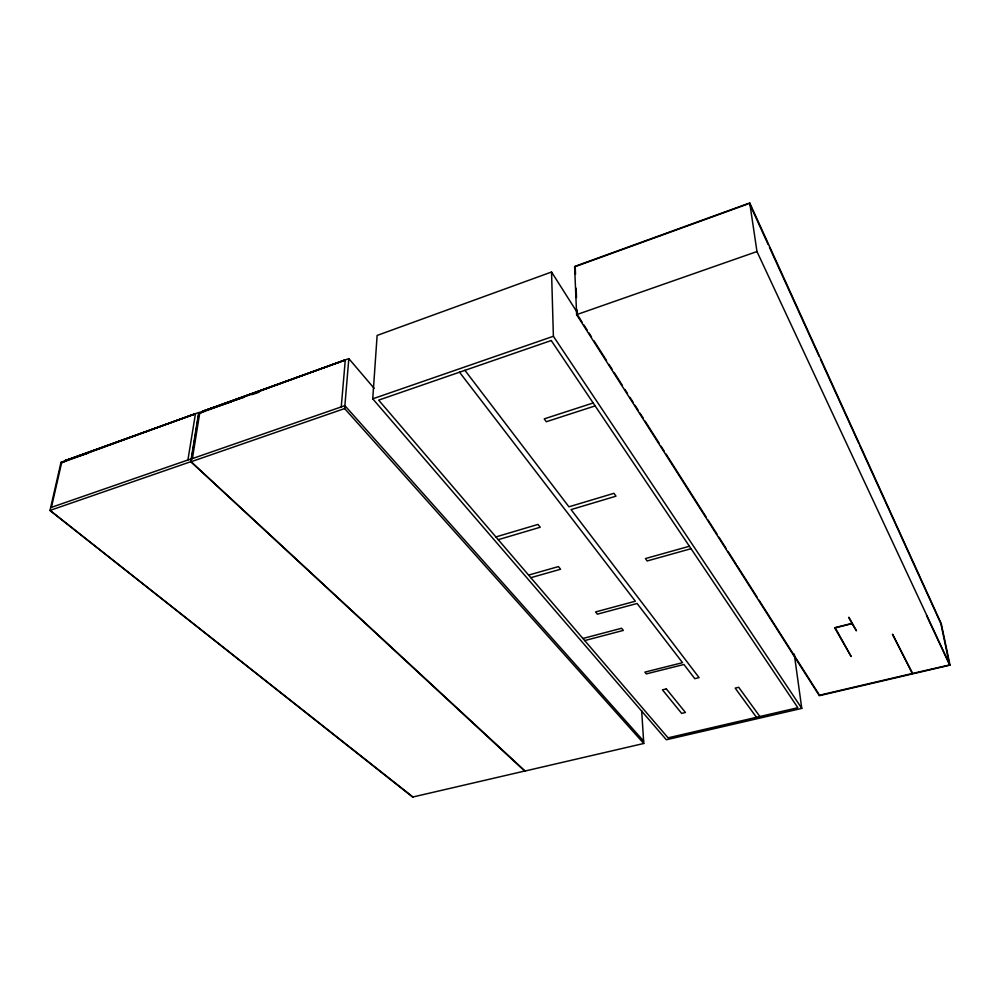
<?xml version="1.0" encoding="UTF-8"?>
<svg xmlns="http://www.w3.org/2000/svg" width="1000" height="1000" viewBox="0 0 1000 1000"><rect width="100%" height="100%" fill="white"/><g stroke="black" fill="none" stroke-linecap="round" stroke-linejoin="round"><path stroke-width="1.5" d="M794.262 654.075L801.775 708.388L666.338 739.762L372.738 398.825L377.125 335.438L551.55 272.013L577.487 312.863M60.875 462.95L64.625 461.6L64.825 460.7L198.725 412.5L190.775 461.688L524.712 771.1L643.775 743.475L344.637 408.562L348.825 358.625L203.1 411.087L202.963 411.962L198.875 413.45M341.25 406.912L345.288 359.9L203.062 411.312L231.062 401.887M199.488 412.525L199.375 413.275L345.288 359.9M192.387 458.587L199.7 413.162M525.112 771.012L191.088 461.737L199 412.7L345.262 360.138M187.913 459.975L195.475 413.675L64.775 460.938L88.425 452.987M51.413 507.362L61.625 462.675M61.487 462.038L61.325 462.788L195.475 413.675M749.737 202.938L574.6 266.488L576.638 314.65L819.325 695.7L950 665.138L941.263 623.7L749.737 202.938L756.975 251.55L950 665.138M660.138 235.825L575.188 266.637L575.525 274.35M660.562 235.675L747.987 203.962M195.438 413.9L61.037 462.2L50 510.438L412.612 797.062L524.513 771.087M576.638 314.65L756.975 251.55M50.637 507.625L191.238 458.825M191.55 458.875L344.888 405.65L643.625 741.05M190.775 461.688L50 510.438L412.975 796.975M191.088 461.737L344.637 408.562M372.738 398.825L553.387 336.275L551.55 272.013M203.1 411.087L244.35 397.188M251.713 394.712L259.088 392.238M64.825 460.7L88.475 452.762M593.162 402.975L544.237 418.875L546.3 421.725L595.125 405.9M495.9 536.938L537.975 524.425L540.237 527.238L498.237 539.675M528.587 575.087L558.413 566.6L560.588 569.237L530.812 577.688M689.388 546.25L645.438 558.562L647.175 560.962L691.038 548.713M582.9 638.462L621.587 628.263L623.337 630.413L584.712 640.575M949.938 664.862L912.638 673.425L892.475 634.175L912.312 673.5L819.513 695.212L758.975 600.087M348.825 358.625L374.113 388.288M459.513 372.2L635.35 601.213L595.562 611.95L597.388 614.163L637.087 603.488L682.537 662.675L644.862 672.125L646.3 673.888L683.925 664.488L694.812 678.675L699.087 677.625L571.062 509.6L615.988 496.175L613.962 493.312L568.938 506.812L464.938 370.325M756.475 717.312L735.188 688.125L738.688 687.275L759.875 716.525M553.387 336.275L801.775 708.388M578.062 315.788L582.25 322.362M583.925 325L587.275 330.262M588.95 332.887L591.462 336.838M593.962 340.775L606.525 360.513M609.038 364.462L612.388 369.725M614.062 372.35L622.438 385.513M624.938 389.462L627.45 393.4M629.963 397.35L633.312 402.612M634.987 405.25L638.337 410.513M640.013 413.137L643.363 418.4M645.037 421.037L659.262 443.4M660.938 446.025L664.287 451.287M665.962 453.925L704.475 514.438M704.6 514.65L706.275 517.275M707.95 519.913L715.487 531.75M715.612 531.95L717.275 534.55M718.925 537.137L726.363 548.825M728.012 551.425L736.275 564.4M737.212 565.887L757.3 597.45M848.925 617.212L856.438 630.85L852.087 623.65L835.275 627.85L851.137 656.513L834.625 627.725L851.95 623.4L848.95 617.975M926.575 615.6L949.55 664.788M749.438 203.438L768.175 244.55M769.463 247.387L796.6 306.925M796.725 307.213L819.175 356.488M820.462 359.312L858.95 443.8M859.7 445.425L940.875 623.625L949.225 663.263M641.663 710.7L643.775 743.475M576.112 288.238L576.5 297.5M577.025 309.837L577.225 314.475M551.225 340.525L378.65 400.125L668.062 737.837L797.837 707.712L551.225 340.525M666.35 688.913L662.463 689.862L681.65 713.388L685.45 712.487L666.35 688.913"/></g></svg>
